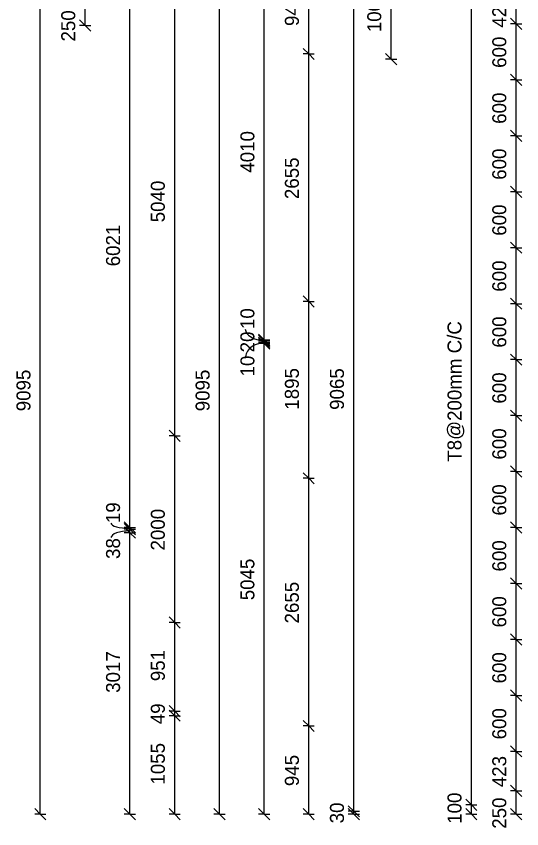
# Model space of a CAD drawing. Header units: millimetres. Extents: x 1002 to 19652, y -2551 to 13126.
# Drawn here: x 1002 to 6420, y -1552 to 7159 of the extents above; entities that cross this region are included whole.
import ezdxf

# ---------------------------------------------------------------- set-up
doc = ezdxf.new("R2010")
doc.units = ezdxf.units.MM
doc.layers.add('A-ANNO-DIMS', color=211, linetype='Continuous', lineweight=9)
doc.layers.add('A-ANNO-DIMS-60', color=211, linetype='Continuous', lineweight=9)
doc.styles.add('Nirmala UI Semilight', font='NirmalaS.ttf', dxfattribs={"height": 150})
doc.dimstyles.new('Arrow_Filled_-_2_5_NI_UI', dxfattribs={"dimscale": 304.8, "dimtxt": 157.104592, "dimasz": 0.393701, "dimexe": 0.19685, "dimexo": 0.0625, "dimgap": 0.19685, "dimtad": 1, "dimdec": 4, "dimzin": 0, "dimdsep": 46, "dimtxsty": 'Nirmala UI Semilight', "dimblk1": 'OBLIQUE', "dimblk2": 'OBLIQUE', "dimsah": 1, "dimcen": 0.09, "dimazin": 0, "dimtfac": 1, "dimtdec": 4, "dimtix": 1, "dimtmove": 2, "dimatfit": 3, "dimfxl": 0.19685, "dimfxlon": 1, "dimtvp": 1, "dimtolj": 1, "dimtzin": 0, "dimarcsym": 2})
doc.dimstyles.new('Arrow_Filled_-_2_5_NI_UI_1', dxfattribs={"dimscale": 304.8, "dimtxt": 157.104592, "dimasz": 0.393701, "dimexe": 0.19685, "dimexo": 0.0625, "dimgap": 0.19685, "dimtad": 1, "dimdec": 4, "dimzin": 0, "dimdsep": 46, "dimtxsty": 'Nirmala UI Semilight', "dimblk1": 'OBLIQUE', "dimblk2": 'OBLIQUE', "dimsah": 1, "dimcen": 0.09, "dimazin": 0, "dimtfac": 1, "dimtdec": 4, "dimtix": 1, "dimtmove": 0, "dimatfit": 3, "dimfxl": 0.19685, "dimfxlon": 1, "dimtvp": 1, "dimtolj": 1, "dimtzin": 0, "dimarcsym": 2})
doc.dimstyles.new('Arrow_Filled_-_2_5_NI_UI_2', dxfattribs={"dimscale": 304.8, "dimtxt": 157.104592, "dimasz": 0.393701, "dimexe": 0.19685, "dimexo": 0.0625, "dimgap": 0.19685, "dimtad": 1, "dimdec": 4, "dimzin": 0, "dimdsep": 46, "dimtxsty": 'Nirmala UI Semilight', "dimblk1": 'OBLIQUE', "dimblk2": 'OBLIQUE', "dimsah": 1, "dimcen": 0.09, "dimazin": 0, "dimtfac": 1, "dimtdec": 4, "dimtix": 1, "dimtmove": 1, "dimatfit": 3, "dimfxl": 0.19685, "dimfxlon": 1, "dimtvp": 1, "dimtolj": 1, "dimtzin": 0, "dimarcsym": 2})

# ---------------------------------------------------------------- blocks, each defined once
blk = doc.blocks.new('DIMBLOCK38-Elevation Front')
at = {"layer": 'A-ANNO-DIMS-60'}
for p, q in [((1259.7, 7700), (1199.7, 7760)), ((1259.7, 7700), (1199.7, 7700)), ((1259.7, -1395), (1259.7, 7700)), ((1259.7, 7700), (1319.7, 7640)), ((1259.7, 7700), (1319.7, 7700)), ((1259.7, -1395), (1199.7, -1335)), ((1259.7, -1395), (1199.7, -1395)), ((1259.7, -1395), (1319.7, -1455)), ((1259.7, -1395), (1319.7, -1395))]:
    blk.add_line(p, q, dxfattribs=at)
at = {"layer": 'A-ANNO-DIMS-60', "color": 0, "insert": (1004, 2924), "char_height": 150, "width": 548.438, "attachment_point": 1, "rotation": 90, "line_spacing_factor": 1.142579, "style": 'Nirmala UI Semilight'}
blk.add_mtext('9095', dxfattribs=at)
blk = doc.blocks.new('_Oblique')
at = {"color": 0, "linetype": 'ByBlock', "lineweight": -2}
blk.add_line((-0.5, -0.5), (0.5, 0.5), dxfattribs=at)
blk = doc.blocks.new('DIMBLOCK39-Elevation Front')
at = {"layer": 'A-ANNO-DIMS-60'}
for p, q in [((1739.7, 7310), (1679.7, 7370)), ((1739.7, 7310), (1679.7, 7310)), ((1739.7, 7060), (1739.7, 7310)), ((1739.7, 7310), (1799.7, 7250)), ((1739.7, 7310), (1799.7, 7310)), ((1739.7, 7060), (1679.7, 7120)), ((1739.7, 7060), (1679.7, 7060)), ((1739.7, 7060), (1799.7, 7000)), ((1739.7, 7060), (1799.7, 7060))]:
    blk.add_line(p, q, dxfattribs=at)
at = {"layer": 'A-ANNO-DIMS-60', "color": 0, "insert": (1484, 6888.8), "char_height": 150, "width": 411.328, "attachment_point": 1, "rotation": 90, "line_spacing_factor": 1.142579, "style": 'Nirmala UI Semilight'}
blk.add_mtext('250', dxfattribs=at)
blk = doc.blocks.new('DIMBLOCK41-Elevation Front')
at = {"layer": 'A-ANNO-DIMS-60'}
for p, q in [((3659.7, 3650.1), (3599.7, 3710.1)), ((3659.7, 3650.1), (3599.7, 3650.1)), ((3659.7, -1395), (3659.7, 3650.1)), ((3659.7, 3650.1), (3719.7, 3590.1)), ((3659.7, 3650.1), (3719.7, 3650.1)), ((3659.7, -1395), (3599.7, -1335)), ((3659.7, -1395), (3599.7, -1395)), ((3659.7, -1395), (3719.7, -1455)), ((3659.7, -1395), (3719.7, -1395))]:
    blk.add_line(p, q, dxfattribs=at)
at = {"layer": 'A-ANNO-DIMS-60', "color": 0, "insert": (3404, 897.6), "char_height": 150, "width": 551.866, "attachment_point": 1, "rotation": 90, "line_spacing_factor": 1.142579, "style": 'Nirmala UI Semilight'}
blk.add_mtext('5045', dxfattribs=at)
blk = doc.blocks.new('DIMBLOCK42-Elevation Front')
at = {"layer": 'A-ANNO-DIMS-60'}
for p, q in [((3659.7, 3660), (3599.7, 3720)), ((3659.7, 3650.1), (3599.7, 3710.1)), ((3659.7, 3660), (3599.7, 3660)), ((3659.7, 3650.1), (3659.7, 3660)), ((3659.7, 3660), (3719.7, 3600)), ((3659.7, 3660), (3719.7, 3660)), ((3659.7, 3650.1), (3599.7, 3650.1)), ((3659.7, 3650.1), (3719.7, 3590.1)), ((3659.7, 3650.1), (3719.7, 3650.1))]:
    blk.add_line(p, q, dxfattribs=at)
blk.add_ellipse((3659.7, 3491.8), major_axis=(202.8, 0), ratio=0.805021, start_param=1.570796, end_param=3.141593, dxfattribs=at)
at = {"layer": 'A-ANNO-DIMS-60', "color": 0, "insert": (3404, 3297.5), "char_height": 150, "width": 233.086, "attachment_point": 1, "rotation": 90, "line_spacing_factor": 1.142579, "style": 'Nirmala UI Semilight'}
blk.add_mtext('10', dxfattribs=at)
blk = doc.blocks.new('DIMBLOCK43-Elevation Front')
at = {"layer": 'A-ANNO-DIMS-60'}
for p, q in [((3659.7, 3680), (3599.7, 3740)), ((3659.7, 3660), (3599.7, 3720)), ((3659.7, 3680), (3599.7, 3680)), ((3659.7, 3660), (3599.7, 3660)), ((3659.7, 3660), (3659.7, 3680)), ((3659.7, 3680), (3719.7, 3620)), ((3659.7, 3680), (3719.7, 3680)), ((3659.7, 3660), (3719.7, 3600)), ((3659.7, 3660), (3719.7, 3660))]:
    blk.add_line(p, q, dxfattribs=at)
at = {"layer": 'A-ANNO-DIMS-60', "color": 0, "insert": (3404, 3555.7), "char_height": 150, "width": 274.219, "attachment_point": 1, "rotation": 90, "line_spacing_factor": 1.142579, "style": 'Nirmala UI Semilight'}
blk.add_mtext('20', dxfattribs=at)
blk = doc.blocks.new('DIMBLOCK44-Elevation Front')
at = {"layer": 'A-ANNO-DIMS-60'}
for p, q in [((3659.7, 3689.9), (3599.7, 3749.9)), ((3659.7, 3680), (3599.7, 3740)), ((3659.7, 3689.9), (3599.7, 3689.9)), ((3659.7, 3680), (3599.7, 3680)), ((3659.7, 3680), (3659.7, 3689.9)), ((3659.7, 3689.9), (3719.7, 3629.9)), ((3659.7, 3689.9), (3719.7, 3689.9)), ((3659.7, 3680), (3719.7, 3620)), ((3659.7, 3680), (3719.7, 3680))]:
    blk.add_line(p, q, dxfattribs=at)
blk.add_ellipse((3659.7, 3805.9), major_axis=(202.8, 0), ratio=0.596038, start_param=3.141593, end_param=4.712389, dxfattribs=at)
at = {"layer": 'A-ANNO-DIMS-60', "color": 0, "insert": (3404, 3805.9), "char_height": 150, "width": 233.086, "attachment_point": 1, "rotation": 90, "line_spacing_factor": 1.142579, "style": 'Nirmala UI Semilight'}
blk.add_mtext('10', dxfattribs=at)
blk = doc.blocks.new('DIMBLOCK45-Elevation Front')
at = {"layer": 'A-ANNO-DIMS-60'}
for p, q in [((3659.7, 7700), (3599.7, 7760)), ((3659.7, 7700), (3599.7, 7700)), ((3659.7, 3689.9), (3659.7, 7700)), ((3659.7, 7700), (3719.7, 7640)), ((3659.7, 7700), (3719.7, 7700)), ((3659.7, 3689.9), (3599.7, 3749.9)), ((3659.7, 3689.9), (3599.7, 3689.9)), ((3659.7, 3689.9), (3719.7, 3629.9)), ((3659.7, 3689.9), (3719.7, 3689.9))]:
    blk.add_line(p, q, dxfattribs=at)
at = {"layer": 'A-ANNO-DIMS-60', "color": 0, "insert": (3404, 5482.2), "char_height": 150, "width": 510.733, "attachment_point": 1, "rotation": 90, "line_spacing_factor": 1.142579, "style": 'Nirmala UI Semilight'}
blk.add_mtext('4010', dxfattribs=at)
blk = doc.blocks.new('DIMBLOCK47-Elevation Front')
at = {"layer": 'A-ANNO-DIMS-60'}
for p, q in [((5019.7, 7700), (4959.7, 7760)), ((5019.7, 7700), (4959.7, 7700)), ((5019.7, 6700), (5019.7, 7700)), ((5019.7, 7700), (5079.7, 7640)), ((5019.7, 7700), (5079.7, 7700)), ((5019.7, 6700), (4959.7, 6760)), ((5019.7, 6700), (4959.7, 6700)), ((5019.7, 6700), (5079.7, 6640)), ((5019.7, 6700), (5079.7, 6700))]:
    blk.add_line(p, q, dxfattribs=at)
at = {"layer": 'A-ANNO-DIMS-60', "color": 0, "insert": (4764, 6988.6), "char_height": 150, "width": 507.305, "attachment_point": 1, "rotation": 90, "line_spacing_factor": 1.142579, "style": 'Nirmala UI Semilight'}
blk.add_mtext('1000', dxfattribs=at)
blk = doc.blocks.new('DIMBLOCK49-Elevation Front')
at = {"layer": 'A-ANNO-DIMS-60'}
for p, q in [((4619.7, -1365), (4559.7, -1305)), ((4619.7, -1395), (4559.7, -1335)), ((4619.7, -1365), (4559.7, -1365)), ((4619.7, -1395), (4619.7, -1365)), ((4619.7, -1365), (4679.7, -1425)), ((4619.7, -1365), (4679.7, -1365)), ((4619.7, -1395), (4559.7, -1395)), ((4619.7, -1395), (4679.7, -1455)), ((4619.7, -1395), (4679.7, -1395))]:
    blk.add_line(p, q, dxfattribs=at)
at = {"layer": 'A-ANNO-DIMS-60', "color": 0, "insert": (4364, -1494.3), "char_height": 150, "width": 274.219, "attachment_point": 1, "rotation": 90, "line_spacing_factor": 1.142579, "style": 'Nirmala UI Semilight'}
blk.add_mtext('30', dxfattribs=at)
blk = doc.blocks.new('DIMBLOCK50-Elevation Front')
at = {"layer": 'A-ANNO-DIMS-60'}
for p, q in [((4619.7, 7700), (4559.7, 7760)), ((4619.7, 7700), (4559.7, 7700)), ((4619.7, -1365), (4619.7, 7700)), ((4619.7, 7700), (4679.7, 7640)), ((4619.7, 7700), (4679.7, 7700)), ((4619.7, -1365), (4559.7, -1305)), ((4619.7, -1365), (4559.7, -1365)), ((4619.7, -1365), (4679.7, -1425)), ((4619.7, -1365), (4679.7, -1365))]:
    blk.add_line(p, q, dxfattribs=at)
at = {"layer": 'A-ANNO-DIMS-60', "color": 0, "insert": (4364, 2939), "char_height": 150, "width": 548.438, "attachment_point": 1, "rotation": 90, "line_spacing_factor": 1.142579, "style": 'Nirmala UI Semilight'}
blk.add_mtext('9065', dxfattribs=at)
blk = doc.blocks.new('DIMBLOCK61-Elevation Front')
at = {"layer": 'A-ANNO-DIMS-60'}
for p, q in [((6359.7, -1145), (6299.7, -1085)), ((6359.7, -1145), (6299.7, -1145)), ((6359.7, -1395), (6359.7, -1145)), ((6359.7, -1145), (6419.7, -1205)), ((6359.7, -1145), (6419.7, -1145)), ((6359.7, -1395), (6299.7, -1335)), ((6359.7, -1395), (6299.7, -1395)), ((6359.7, -1395), (6419.7, -1455)), ((6359.7, -1395), (6419.7, -1395))]:
    blk.add_line(p, q, dxfattribs=at)
at = {"layer": 'A-ANNO-DIMS-60', "color": 0, "insert": (6104, -1552.2), "char_height": 150, "width": 411.328, "attachment_point": 1, "rotation": 90, "line_spacing_factor": 1.142579, "style": 'Nirmala UI Semilight'}
blk.add_mtext('250', dxfattribs=at)
blk = doc.blocks.new('DIMBLOCK62-Elevation Front')
at = {"layer": 'A-ANNO-DIMS-60'}
for p, q in [((6359.7, -722.5), (6299.7, -662.5)), ((6359.7, -722.5), (6299.7, -722.5)), ((6359.7, -1145), (6359.7, -722.5)), ((6359.7, -722.5), (6419.7, -782.5)), ((6359.7, -722.5), (6419.7, -722.5)), ((6359.7, -1145), (6299.7, -1085)), ((6359.7, -1145), (6299.7, -1145)), ((6359.7, -1145), (6419.7, -1205)), ((6359.7, -1145), (6419.7, -1145))]:
    blk.add_line(p, q, dxfattribs=at)
at = {"layer": 'A-ANNO-DIMS-60', "color": 0, "insert": (6104, -1106.6), "char_height": 150, "width": 414.756, "attachment_point": 1, "rotation": 90, "line_spacing_factor": 1.142579, "style": 'Nirmala UI Semilight'}
blk.add_mtext('423', dxfattribs=at)
blk = doc.blocks.new('DIMBLOCK63-Elevation Front')
at = {"layer": 'A-ANNO-DIMS-60'}
for p, q in [((6359.7, -122.5), (6299.7, -62.5)), ((6359.7, -122.5), (6299.7, -122.5)), ((6359.7, -722.5), (6359.7, -122.5)), ((6359.7, -122.5), (6419.7, -182.5)), ((6359.7, -122.5), (6419.7, -122.5)), ((6359.7, -722.5), (6299.7, -662.5)), ((6359.7, -722.5), (6299.7, -722.5)), ((6359.7, -722.5), (6419.7, -782.5)), ((6359.7, -722.5), (6419.7, -722.5))]:
    blk.add_line(p, q, dxfattribs=at)
at = {"layer": 'A-ANNO-DIMS-60', "color": 0, "insert": (6104, -593.9), "char_height": 150, "width": 411.328, "attachment_point": 1, "rotation": 90, "line_spacing_factor": 1.142579, "style": 'Nirmala UI Semilight'}
blk.add_mtext('600', dxfattribs=at)
blk = doc.blocks.new('DIMBLOCK64-Elevation Front')
at = {"layer": 'A-ANNO-DIMS-60'}
for p, q in [((6359.7, 477.5), (6299.7, 537.5)), ((6359.7, 477.5), (6299.7, 477.5)), ((6359.7, -122.5), (6359.7, 477.5)), ((6359.7, 477.5), (6419.7, 417.5)), ((6359.7, 477.5), (6419.7, 477.5)), ((6359.7, -122.5), (6299.7, -62.5)), ((6359.7, -122.5), (6299.7, -122.5)), ((6359.7, -122.5), (6419.7, -182.5)), ((6359.7, -122.5), (6419.7, -122.5))]:
    blk.add_line(p, q, dxfattribs=at)
at = {"layer": 'A-ANNO-DIMS-60', "color": 0, "insert": (6104, 6.1), "char_height": 150, "width": 411.328, "attachment_point": 1, "rotation": 90, "line_spacing_factor": 1.142579, "style": 'Nirmala UI Semilight'}
blk.add_mtext('600', dxfattribs=at)
blk = doc.blocks.new('DIMBLOCK65-Elevation Front')
at = {"layer": 'A-ANNO-DIMS-60'}
for p, q in [((6359.7, 1077.5), (6299.7, 1137.5)), ((6359.7, 1077.5), (6299.7, 1077.5)), ((6359.7, 477.5), (6359.7, 1077.5)), ((6359.7, 1077.5), (6419.7, 1017.5)), ((6359.7, 1077.5), (6419.7, 1077.5)), ((6359.7, 477.5), (6299.7, 537.5)), ((6359.7, 477.5), (6299.7, 477.5)), ((6359.7, 477.5), (6419.7, 417.5)), ((6359.7, 477.5), (6419.7, 477.5))]:
    blk.add_line(p, q, dxfattribs=at)
at = {"layer": 'A-ANNO-DIMS-60', "color": 0, "insert": (6104, 606.1), "char_height": 150, "width": 411.328, "attachment_point": 1, "rotation": 90, "line_spacing_factor": 1.142579, "style": 'Nirmala UI Semilight'}
blk.add_mtext('600', dxfattribs=at)
blk = doc.blocks.new('DIMBLOCK66-Elevation Front')
at = {"layer": 'A-ANNO-DIMS-60'}
for p, q in [((6359.7, 1677.5), (6299.7, 1737.5)), ((6359.7, 1677.5), (6299.7, 1677.5)), ((6359.7, 1077.5), (6359.7, 1677.5)), ((6359.7, 1677.5), (6419.7, 1617.5)), ((6359.7, 1677.5), (6419.7, 1677.5)), ((6359.7, 1077.5), (6299.7, 1137.5)), ((6359.7, 1077.5), (6299.7, 1077.5)), ((6359.7, 1077.5), (6419.7, 1017.5)), ((6359.7, 1077.5), (6419.7, 1077.5))]:
    blk.add_line(p, q, dxfattribs=at)
at = {"layer": 'A-ANNO-DIMS-60', "color": 0, "insert": (6104, 1206.1), "char_height": 150, "width": 411.328, "attachment_point": 1, "rotation": 90, "line_spacing_factor": 1.142579, "style": 'Nirmala UI Semilight'}
blk.add_mtext('600', dxfattribs=at)
blk = doc.blocks.new('DIMBLOCK67-Elevation Front')
at = {"layer": 'A-ANNO-DIMS-60'}
for p, q in [((6359.7, 2277.5), (6299.7, 2337.5)), ((6359.7, 2277.5), (6299.7, 2277.5)), ((6359.7, 1677.5), (6359.7, 2277.5)), ((6359.7, 2277.5), (6419.7, 2217.5)), ((6359.7, 2277.5), (6419.7, 2277.5)), ((6359.7, 1677.5), (6299.7, 1737.5)), ((6359.7, 1677.5), (6299.7, 1677.5)), ((6359.7, 1677.5), (6419.7, 1617.5)), ((6359.7, 1677.5), (6419.7, 1677.5))]:
    blk.add_line(p, q, dxfattribs=at)
at = {"layer": 'A-ANNO-DIMS-60', "color": 0, "insert": (6104, 1806.1), "char_height": 150, "width": 411.328, "attachment_point": 1, "rotation": 90, "line_spacing_factor": 1.142579, "style": 'Nirmala UI Semilight'}
blk.add_mtext('600', dxfattribs=at)
blk = doc.blocks.new('DIMBLOCK68-Elevation Front')
at = {"layer": 'A-ANNO-DIMS-60'}
for p, q in [((6359.7, 2877.5), (6299.7, 2937.5)), ((6359.7, 2877.5), (6299.7, 2877.5)), ((6359.7, 2277.5), (6359.7, 2877.5)), ((6359.7, 2877.5), (6419.7, 2817.5)), ((6359.7, 2877.5), (6419.7, 2877.5)), ((6359.7, 2277.5), (6299.7, 2337.5)), ((6359.7, 2277.5), (6299.7, 2277.5)), ((6359.7, 2277.5), (6419.7, 2217.5)), ((6359.7, 2277.5), (6419.7, 2277.5))]:
    blk.add_line(p, q, dxfattribs=at)
at = {"layer": 'A-ANNO-DIMS-60', "color": 0, "insert": (6104, 2406.1), "char_height": 150, "width": 411.328, "attachment_point": 1, "rotation": 90, "line_spacing_factor": 1.142579, "style": 'Nirmala UI Semilight'}
blk.add_mtext('600', dxfattribs=at)
blk = doc.blocks.new('DIMBLOCK69-Elevation Front')
at = {"layer": 'A-ANNO-DIMS-60'}
for p, q in [((6359.7, 3477.5), (6299.7, 3537.5)), ((6359.7, 3477.5), (6299.7, 3477.5)), ((6359.7, 2877.5), (6359.7, 3477.5)), ((6359.7, 3477.5), (6419.7, 3417.5)), ((6359.7, 3477.5), (6419.7, 3477.5)), ((6359.7, 2877.5), (6299.7, 2937.5)), ((6359.7, 2877.5), (6299.7, 2877.5)), ((6359.7, 2877.5), (6419.7, 2817.5)), ((6359.7, 2877.5), (6419.7, 2877.5))]:
    blk.add_line(p, q, dxfattribs=at)
at = {"layer": 'A-ANNO-DIMS-60', "color": 0, "insert": (6104, 3006.1), "char_height": 150, "width": 411.328, "attachment_point": 1, "rotation": 90, "line_spacing_factor": 1.142579, "style": 'Nirmala UI Semilight'}
blk.add_mtext('600', dxfattribs=at)
blk = doc.blocks.new('DIMBLOCK70-Elevation Front')
at = {"layer": 'A-ANNO-DIMS-60'}
for p, q in [((6359.7, 4077.5), (6299.7, 4137.5)), ((6359.7, 4077.5), (6299.7, 4077.5)), ((6359.7, 3477.5), (6359.7, 4077.5)), ((6359.7, 4077.5), (6419.7, 4017.5)), ((6359.7, 4077.5), (6419.7, 4077.5)), ((6359.7, 3477.5), (6299.7, 3537.5)), ((6359.7, 3477.5), (6299.7, 3477.5)), ((6359.7, 3477.5), (6419.7, 3417.5)), ((6359.7, 3477.5), (6419.7, 3477.5))]:
    blk.add_line(p, q, dxfattribs=at)
at = {"layer": 'A-ANNO-DIMS-60', "color": 0, "insert": (6104, 3606.1), "char_height": 150, "width": 411.328, "attachment_point": 1, "rotation": 90, "line_spacing_factor": 1.142579, "style": 'Nirmala UI Semilight'}
blk.add_mtext('600', dxfattribs=at)
blk = doc.blocks.new('DIMBLOCK71-Elevation Front')
at = {"layer": 'A-ANNO-DIMS-60'}
for p, q in [((6359.7, 4677.5), (6299.7, 4737.5)), ((6359.7, 4677.5), (6299.7, 4677.5)), ((6359.7, 4077.5), (6359.7, 4677.5)), ((6359.7, 4677.5), (6419.7, 4617.5)), ((6359.7, 4677.5), (6419.7, 4677.5)), ((6359.7, 4077.5), (6299.7, 4137.5)), ((6359.7, 4077.5), (6299.7, 4077.5)), ((6359.7, 4077.5), (6419.7, 4017.5)), ((6359.7, 4077.5), (6419.7, 4077.5))]:
    blk.add_line(p, q, dxfattribs=at)
at = {"layer": 'A-ANNO-DIMS-60', "color": 0, "insert": (6104, 4206.1), "char_height": 150, "width": 411.328, "attachment_point": 1, "rotation": 90, "line_spacing_factor": 1.142579, "style": 'Nirmala UI Semilight'}
blk.add_mtext('600', dxfattribs=at)
blk = doc.blocks.new('DIMBLOCK72-Elevation Front')
at = {"layer": 'A-ANNO-DIMS-60'}
for p, q in [((6359.7, 5277.5), (6299.7, 5337.5)), ((6359.7, 5277.5), (6299.7, 5277.5)), ((6359.7, 4677.5), (6359.7, 5277.5)), ((6359.7, 5277.5), (6419.7, 5217.5)), ((6359.7, 5277.5), (6419.7, 5277.5)), ((6359.7, 4677.5), (6299.7, 4737.5)), ((6359.7, 4677.5), (6299.7, 4677.5)), ((6359.7, 4677.5), (6419.7, 4617.5)), ((6359.7, 4677.5), (6419.7, 4677.5))]:
    blk.add_line(p, q, dxfattribs=at)
at = {"layer": 'A-ANNO-DIMS-60', "color": 0, "insert": (6104, 4806.1), "char_height": 150, "width": 411.328, "attachment_point": 1, "rotation": 90, "line_spacing_factor": 1.142579, "style": 'Nirmala UI Semilight'}
blk.add_mtext('600', dxfattribs=at)
blk = doc.blocks.new('DIMBLOCK73-Elevation Front')
at = {"layer": 'A-ANNO-DIMS-60'}
for p, q in [((6359.7, 5877.5), (6299.7, 5937.5)), ((6359.7, 5877.5), (6299.7, 5877.5)), ((6359.7, 5277.5), (6359.7, 5877.5)), ((6359.7, 5877.5), (6419.7, 5817.5)), ((6359.7, 5877.5), (6419.7, 5877.5)), ((6359.7, 5277.5), (6299.7, 5337.5)), ((6359.7, 5277.5), (6299.7, 5277.5)), ((6359.7, 5277.5), (6419.7, 5217.5)), ((6359.7, 5277.5), (6419.7, 5277.5))]:
    blk.add_line(p, q, dxfattribs=at)
at = {"layer": 'A-ANNO-DIMS-60', "color": 0, "insert": (6104, 5406.1), "char_height": 150, "width": 411.328, "attachment_point": 1, "rotation": 90, "line_spacing_factor": 1.142579, "style": 'Nirmala UI Semilight'}
blk.add_mtext('600', dxfattribs=at)
blk = doc.blocks.new('DIMBLOCK74-Elevation Front')
at = {"layer": 'A-ANNO-DIMS-60'}
for p, q in [((6359.7, 6477.5), (6299.7, 6537.5)), ((6359.7, 6477.5), (6299.7, 6477.5)), ((6359.7, 5877.5), (6359.7, 6477.5)), ((6359.7, 6477.5), (6419.7, 6417.5)), ((6359.7, 6477.5), (6419.7, 6477.5)), ((6359.7, 5877.5), (6299.7, 5937.5)), ((6359.7, 5877.5), (6299.7, 5877.5)), ((6359.7, 5877.5), (6419.7, 5817.5)), ((6359.7, 5877.5), (6419.7, 5877.5))]:
    blk.add_line(p, q, dxfattribs=at)
at = {"layer": 'A-ANNO-DIMS-60', "color": 0, "insert": (6104, 6006.1), "char_height": 150, "width": 411.328, "attachment_point": 1, "rotation": 90, "line_spacing_factor": 1.142579, "style": 'Nirmala UI Semilight'}
blk.add_mtext('600', dxfattribs=at)
blk = doc.blocks.new('DIMBLOCK75-Elevation Front')
at = {"layer": 'A-ANNO-DIMS-60'}
for p, q in [((6359.7, 7077.5), (6299.7, 7137.5)), ((6359.7, 7077.5), (6299.7, 7077.5)), ((6359.7, 6477.5), (6359.7, 7077.5)), ((6359.7, 7077.5), (6419.7, 7017.5)), ((6359.7, 7077.5), (6419.7, 7077.5)), ((6359.7, 6477.5), (6299.7, 6537.5)), ((6359.7, 6477.5), (6299.7, 6477.5)), ((6359.7, 6477.5), (6419.7, 6417.5)), ((6359.7, 6477.5), (6419.7, 6477.5))]:
    blk.add_line(p, q, dxfattribs=at)
at = {"layer": 'A-ANNO-DIMS-60', "color": 0, "insert": (6104, 6606.1), "char_height": 150, "width": 411.328, "attachment_point": 1, "rotation": 90, "line_spacing_factor": 1.142579, "style": 'Nirmala UI Semilight'}
blk.add_mtext('600', dxfattribs=at)
blk = doc.blocks.new('DIMBLOCK76-Elevation Front')
at = {"layer": 'A-ANNO-DIMS-60'}
for p, q in [((6359.7, 7500), (6299.7, 7560)), ((6359.7, 7500), (6299.7, 7500)), ((6359.7, 7077.5), (6359.7, 7500)), ((6359.7, 7500), (6419.7, 7440)), ((6359.7, 7500), (6419.7, 7500)), ((6359.7, 7077.5), (6299.7, 7137.5)), ((6359.7, 7077.5), (6299.7, 7077.5)), ((6359.7, 7077.5), (6419.7, 7017.5)), ((6359.7, 7077.5), (6419.7, 7077.5))]:
    blk.add_line(p, q, dxfattribs=at)
at = {"layer": 'A-ANNO-DIMS-60', "color": 0, "insert": (6104, 7037.6), "char_height": 150, "width": 414.756, "attachment_point": 1, "rotation": 90, "line_spacing_factor": 1.142579, "style": 'Nirmala UI Semilight'}
blk.add_mtext('422', dxfattribs=at)
blk = doc.blocks.new('DIMBLOCK78-Elevation Front')
at = {"layer": 'A-ANNO-DIMS-60'}
for p, q in [((5879.7, -1295), (5819.7, -1235)), ((5879.7, -1295), (5819.7, -1295)), ((5879.7, -1395), (5879.7, -1295)), ((5879.7, -1295), (5939.7, -1355)), ((5879.7, -1295), (5939.7, -1295)), ((5879.7, -1395), (5819.7, -1335)), ((5879.7, -1395), (5819.7, -1395)), ((5879.7, -1395), (5939.7, -1455)), ((5879.7, -1395), (5939.7, -1395))]:
    blk.add_line(p, q, dxfattribs=at)
at = {"layer": 'A-ANNO-DIMS-60', "color": 0, "insert": (5624, -1499.2), "char_height": 150, "width": 370.196, "attachment_point": 1, "rotation": 90, "line_spacing_factor": 1.142579, "style": 'Nirmala UI Semilight'}
blk.add_mtext('100', dxfattribs=at)
blk = doc.blocks.new('DIMBLOCK79-Elevation Front')
at = {"layer": 'A-ANNO-DIMS-60'}
for p, q in [((5879.7, 7600), (5819.7, 7660)), ((5879.7, 7600), (5819.7, 7600)), ((5879.7, -1295), (5879.7, 7600)), ((5879.7, 7600), (5939.7, 7540)), ((5879.7, 7600), (5939.7, 7600)), ((5879.7, -1295), (5819.7, -1235)), ((5879.7, -1295), (5819.7, -1295)), ((5879.7, -1295), (5939.7, -1355)), ((5879.7, -1295), (5939.7, -1295))]:
    blk.add_line(p, q, dxfattribs=at)
at = {"layer": 'A-ANNO-DIMS-60', "color": 0, "insert": (5624, 2382.7), "char_height": 150, "width": 1847.55, "attachment_point": 1, "rotation": 90, "line_spacing_factor": 1.142579, "style": 'Nirmala UI Semilight'}
blk.add_mtext('T8@200mm C/C', dxfattribs=at)
blk = doc.blocks.new('DIMBLOCK81-Elevation Front')
at = {"layer": 'A-ANNO-DIMS-60'}
for p, q in [((4136.5, -450), (4076.5, -390)), ((4136.5, -450), (4076.5, -450)), ((4136.5, -1395), (4136.5, -450)), ((4136.5, -450), (4196.5, -510)), ((4136.5, -450), (4196.5, -450)), ((4136.5, -1395), (4076.5, -1335)), ((4136.5, -1395), (4076.5, -1395)), ((4136.5, -1395), (4196.5, -1455)), ((4136.5, -1395), (4196.5, -1395))]:
    blk.add_line(p, q, dxfattribs=at)
at = {"layer": 'A-ANNO-DIMS-60', "color": 0, "insert": (3880.8, -1095.3), "char_height": 150, "width": 414.756, "attachment_point": 1, "rotation": 90, "line_spacing_factor": 1.142579, "style": 'Nirmala UI Semilight'}
blk.add_mtext('945', dxfattribs=at)
blk = doc.blocks.new('DIMBLOCK82-Elevation Front')
at = {"layer": 'A-ANNO-DIMS-60'}
for p, q in [((4136.5, 2205), (4076.5, 2265)), ((4136.5, 2205), (4076.5, 2205)), ((4136.5, -450), (4136.5, 2205)), ((4136.5, 2205), (4196.5, 2145)), ((4136.5, 2205), (4196.5, 2205)), ((4136.5, -450), (4076.5, -390)), ((4136.5, -450), (4076.5, -450)), ((4136.5, -450), (4196.5, -510)), ((4136.5, -450), (4196.5, -450))]:
    blk.add_line(p, q, dxfattribs=at)
at = {"layer": 'A-ANNO-DIMS-60', "color": 0, "insert": (3880.8, 649), "char_height": 150, "width": 548.438, "attachment_point": 1, "rotation": 90, "line_spacing_factor": 1.142579, "style": 'Nirmala UI Semilight'}
blk.add_mtext('2655', dxfattribs=at)
blk = doc.blocks.new('DIMBLOCK83-Elevation Front')
at = {"layer": 'A-ANNO-DIMS-60'}
for p, q in [((4136.5, 4100), (4076.5, 4160)), ((4136.5, 4100), (4076.5, 4100)), ((4136.5, 2205), (4136.5, 4100)), ((4136.5, 4100), (4196.5, 4040)), ((4136.5, 4100), (4196.5, 4100)), ((4136.5, 2205), (4076.5, 2265)), ((4136.5, 2205), (4076.5, 2205)), ((4136.5, 2205), (4196.5, 2145)), ((4136.5, 2205), (4196.5, 2205))]:
    blk.add_line(p, q, dxfattribs=at)
at = {"layer": 'A-ANNO-DIMS-60', "color": 0, "insert": (3880.8, 2941.1), "char_height": 150, "width": 507.305, "attachment_point": 1, "rotation": 90, "line_spacing_factor": 1.142579, "style": 'Nirmala UI Semilight'}
blk.add_mtext('1895', dxfattribs=at)
blk = doc.blocks.new('DIMBLOCK84-Elevation Front')
at = {"layer": 'A-ANNO-DIMS-60'}
for p, q in [((4136.5, 6755), (4076.5, 6815)), ((4136.5, 6755), (4076.5, 6755)), ((4136.5, 4100), (4136.5, 6755)), ((4136.5, 6755), (4196.5, 6695)), ((4136.5, 6755), (4196.5, 6755)), ((4136.5, 4100), (4076.5, 4160)), ((4136.5, 4100), (4076.5, 4100)), ((4136.5, 4100), (4196.5, 4040)), ((4136.5, 4100), (4196.5, 4100))]:
    blk.add_line(p, q, dxfattribs=at)
at = {"layer": 'A-ANNO-DIMS-60', "color": 0, "insert": (3880.8, 5199), "char_height": 150, "width": 548.438, "attachment_point": 1, "rotation": 90, "line_spacing_factor": 1.142579, "style": 'Nirmala UI Semilight'}
blk.add_mtext('2655', dxfattribs=at)
blk = doc.blocks.new('DIMBLOCK85-Elevation Front')
at = {"layer": 'A-ANNO-DIMS-60'}
for p, q in [((4136.5, 7700), (4076.5, 7760)), ((4136.5, 7700), (4076.5, 7700)), ((4136.5, 6755), (4136.5, 7700)), ((4136.5, 7700), (4196.5, 7640)), ((4136.5, 7700), (4196.5, 7700)), ((4136.5, 6755), (4076.5, 6815)), ((4136.5, 6755), (4076.5, 6755)), ((4136.5, 6755), (4196.5, 6695)), ((4136.5, 6755), (4196.5, 6755))]:
    blk.add_line(p, q, dxfattribs=at)
at = {"layer": 'A-ANNO-DIMS-60', "color": 0, "insert": (3880.8, 7054.7), "char_height": 150, "width": 414.756, "attachment_point": 1, "rotation": 90, "line_spacing_factor": 1.142579, "style": 'Nirmala UI Semilight'}
blk.add_mtext('945', dxfattribs=at)
blk = doc.blocks.new('DIMBLOCK90-Elevation Front')
at = {"layer": 'A-ANNO-DIMS-60'}
for p, q in [((3179.7, 7700), (3119.7, 7760)), ((3179.7, 7700), (3119.7, 7700)), ((3179.7, -1395), (3179.7, 7700)), ((3179.7, 7700), (3239.7, 7640)), ((3179.7, 7700), (3239.7, 7700)), ((3179.7, -1395), (3119.7, -1335)), ((3179.7, -1395), (3119.7, -1395)), ((3179.7, -1395), (3239.7, -1455)), ((3179.7, -1395), (3239.7, -1395))]:
    blk.add_line(p, q, dxfattribs=at)
at = {"layer": 'A-ANNO-DIMS-60', "color": 0, "insert": (2924, 2924), "char_height": 150, "width": 548.438, "attachment_point": 1, "rotation": 90, "line_spacing_factor": 1.142579, "style": 'Nirmala UI Semilight'}
blk.add_mtext('9095', dxfattribs=at)
blk = doc.blocks.new('DIMBLOCK91-Elevation Front')
at = {"layer": 'A-ANNO-DIMS-60'}
for p, q in [((2699.7, -340), (2639.7, -280)), ((2699.7, -340), (2639.7, -340)), ((2699.7, -1395), (2699.7, -340)), ((2699.7, -340), (2759.7, -400)), ((2699.7, -340), (2759.7, -340)), ((2699.7, -1395), (2639.7, -1335)), ((2699.7, -1395), (2639.7, -1395)), ((2699.7, -1395), (2759.7, -1455)), ((2699.7, -1395), (2759.7, -1395))]:
    blk.add_line(p, q, dxfattribs=at)
at = {"layer": 'A-ANNO-DIMS-60', "color": 0, "insert": (2444, -1078.9), "char_height": 150, "width": 507.305, "attachment_point": 1, "rotation": 90, "line_spacing_factor": 1.142579, "style": 'Nirmala UI Semilight'}
blk.add_mtext('1055', dxfattribs=at)
blk = doc.blocks.new('DIMBLOCK92-Elevation Front')
at = {"layer": 'A-ANNO-DIMS-60'}
for p, q in [((2699.7, -291.5), (2639.7, -231.5)), ((2699.7, -340), (2639.7, -280)), ((2699.7, -291.5), (2639.7, -291.5)), ((2699.7, -340), (2639.7, -340)), ((2699.7, -340), (2699.7, -291.5)), ((2699.7, -291.5), (2759.7, -351.5)), ((2699.7, -291.5), (2759.7, -291.5)), ((2699.7, -340), (2759.7, -400)), ((2699.7, -340), (2759.7, -340))]:
    blk.add_line(p, q, dxfattribs=at)
at = {"layer": 'A-ANNO-DIMS-60', "color": 0, "insert": (2444, -431.4), "char_height": 150, "width": 277.647, "attachment_point": 1, "rotation": 90, "line_spacing_factor": 1.142579, "style": 'Nirmala UI Semilight'}
blk.add_mtext('49', dxfattribs=at)
blk = doc.blocks.new('DIMBLOCK93-Elevation Front')
at = {"layer": 'A-ANNO-DIMS-60'}
for p, q in [((2699.7, 660), (2639.7, 720)), ((2699.7, 660), (2639.7, 660)), ((2699.7, -291.5), (2699.7, 660)), ((2699.7, 660), (2759.7, 600)), ((2699.7, 660), (2759.7, 660)), ((2699.7, -291.5), (2639.7, -231.5)), ((2699.7, -291.5), (2639.7, -291.5)), ((2699.7, -291.5), (2759.7, -351.5)), ((2699.7, -291.5), (2759.7, -291.5))]:
    blk.add_line(p, q, dxfattribs=at)
at = {"layer": 'A-ANNO-DIMS-60', "color": 0, "insert": (2444, 30), "char_height": 150, "width": 370.196, "attachment_point": 1, "rotation": 90, "line_spacing_factor": 1.142579, "style": 'Nirmala UI Semilight'}
blk.add_mtext('951', dxfattribs=at)
blk = doc.blocks.new('DIMBLOCK94-Elevation Front')
at = {"layer": 'A-ANNO-DIMS-60'}
for p, q in [((2699.7, 2660), (2639.7, 2720)), ((2699.7, 2660), (2639.7, 2660)), ((2699.7, 660), (2699.7, 2660)), ((2699.7, 2660), (2759.7, 2600)), ((2699.7, 2660), (2759.7, 2660)), ((2699.7, 660), (2639.7, 720)), ((2699.7, 660), (2639.7, 660)), ((2699.7, 660), (2759.7, 600)), ((2699.7, 660), (2759.7, 660))]:
    blk.add_line(p, q, dxfattribs=at)
at = {"layer": 'A-ANNO-DIMS-60', "color": 0, "insert": (2444, 1431.5), "char_height": 150, "width": 548.438, "attachment_point": 1, "rotation": 90, "line_spacing_factor": 1.142579, "style": 'Nirmala UI Semilight'}
blk.add_mtext('2000', dxfattribs=at)
blk = doc.blocks.new('DIMBLOCK95-Elevation Front')
at = {"layer": 'A-ANNO-DIMS-60'}
for p, q in [((2699.7, 7700), (2639.7, 7760)), ((2699.7, 7700), (2639.7, 7700)), ((2699.7, 2660), (2699.7, 7700)), ((2699.7, 7700), (2759.7, 7640)), ((2699.7, 7700), (2759.7, 7700)), ((2699.7, 2660), (2639.7, 2720)), ((2699.7, 2660), (2639.7, 2660)), ((2699.7, 2660), (2759.7, 2600)), ((2699.7, 2660), (2759.7, 2660))]:
    blk.add_line(p, q, dxfattribs=at)
at = {"layer": 'A-ANNO-DIMS-60', "color": 0, "insert": (2444, 4950.1), "char_height": 150, "width": 551.866, "attachment_point": 1, "rotation": 90, "line_spacing_factor": 1.142579, "style": 'Nirmala UI Semilight'}
blk.add_mtext('5040', dxfattribs=at)
blk = doc.blocks.new('DIMBLOCK106-Elevation Front')
at = {"layer": 'A-ANNO-DIMS-60'}
for p, q in [((2219.7, 1622.2), (2159.7, 1682.2)), ((2219.7, 1622.2), (2159.7, 1622.2)), ((2219.7, -1395), (2219.7, 1622.2)), ((2219.7, 1622.2), (2279.7, 1562.2)), ((2219.7, 1622.2), (2279.7, 1622.2)), ((2219.7, -1395), (2159.7, -1335)), ((2219.7, -1395), (2159.7, -1395)), ((2219.7, -1395), (2279.7, -1455)), ((2219.7, -1395), (2279.7, -1395))]:
    blk.add_line(p, q, dxfattribs=at)
at = {"layer": 'A-ANNO-DIMS-60', "color": 0, "insert": (1964, -94.9), "char_height": 150, "width": 500.45, "attachment_point": 1, "rotation": 90, "line_spacing_factor": 1.142579, "style": 'Nirmala UI Semilight'}
blk.add_mtext('3017', dxfattribs=at)
blk = doc.blocks.new('DIMBLOCK107-Elevation Front')
at = {"layer": 'A-ANNO-DIMS-60'}
for p, q in [((2219.7, 1660), (2159.7, 1720)), ((2219.7, 1622.2), (2159.7, 1682.2)), ((2219.7, 1660), (2159.7, 1660)), ((2219.7, 1622.2), (2219.7, 1660)), ((2219.7, 1660), (2279.7, 1600)), ((2219.7, 1660), (2279.7, 1660)), ((2219.7, 1622.2), (2159.7, 1622.2)), ((2219.7, 1622.2), (2279.7, 1562.2)), ((2219.7, 1622.2), (2279.7, 1622.2))]:
    blk.add_line(p, q, dxfattribs=at)
blk.add_ellipse((2219.7, 1568.9), major_axis=(202.8, 0), ratio=0.355863, start_param=1.570796, end_param=3.141593, dxfattribs=at)
at = {"layer": 'A-ANNO-DIMS-60', "color": 0, "insert": (1964, 1340.4), "char_height": 150, "width": 274.219, "attachment_point": 1, "rotation": 90, "line_spacing_factor": 1.142579, "style": 'Nirmala UI Semilight'}
blk.add_mtext('38', dxfattribs=at)
blk = doc.blocks.new('DIMBLOCK108-Elevation Front')
at = {"layer": 'A-ANNO-DIMS-60'}
for p, q in [((2219.7, 1678.9), (2159.7, 1738.9)), ((2219.7, 1660), (2159.7, 1720)), ((2219.7, 1678.9), (2159.7, 1678.9)), ((2219.7, 1660), (2159.7, 1660)), ((2219.7, 1660), (2219.7, 1678.9)), ((2219.7, 1678.9), (2279.7, 1618.9)), ((2219.7, 1678.9), (2279.7, 1678.9)), ((2219.7, 1660), (2279.7, 1600)), ((2219.7, 1660), (2279.7, 1660))]:
    blk.add_line(p, q, dxfattribs=at)
blk.add_ellipse((2219.7, 1724.8), major_axis=(202.8, 0), ratio=0.272763, start_param=3.141593, end_param=4.712389, dxfattribs=at)
at = {"layer": 'A-ANNO-DIMS-60', "color": 0, "insert": (1964, 1724.8), "char_height": 150, "width": 233.086, "attachment_point": 1, "rotation": 90, "line_spacing_factor": 1.142579, "style": 'Nirmala UI Semilight'}
blk.add_mtext('19', dxfattribs=at)
blk = doc.blocks.new('DIMBLOCK109-Elevation Front')
at = {"layer": 'A-ANNO-DIMS-60'}
for p, q in [((2219.7, 7700), (2159.7, 7760)), ((2219.7, 7700), (2159.7, 7700)), ((2219.7, 1678.9), (2219.7, 7700)), ((2219.7, 7700), (2279.7, 7640)), ((2219.7, 7700), (2279.7, 7700)), ((2219.7, 1678.9), (2159.7, 1738.9)), ((2219.7, 1678.9), (2159.7, 1678.9)), ((2219.7, 1678.9), (2279.7, 1618.9)), ((2219.7, 1678.9), (2279.7, 1678.9))]:
    blk.add_line(p, q, dxfattribs=at)
at = {"layer": 'A-ANNO-DIMS-60', "color": 0, "insert": (1964, 4478.1), "char_height": 150, "width": 507.305, "attachment_point": 1, "rotation": 90, "line_spacing_factor": 1.142579, "style": 'Nirmala UI Semilight'}
blk.add_mtext('6021', dxfattribs=at)

msp = doc.modelspace()

# ---------------------------------------------------------------- dimensions: what is measured, and where the dimension line sits
at = {"layer": 'A-ANNO-DIMS'}
for base, p1, p2, override, picture, middle in [((1259.67561, 7700), (1319.67561, -1395), (1319.67561, 7700), {"dimpost": '<>', "dimfxl": 9095}, 'DIMBLOCK38-Elevation Front', (1122.11285, 3152.5)), ((2219.67561, 7700), (2279.67561, 1678.89876), (2279.67561, 7700), {"dimpost": '<>', "dimfxl": 6021.101243}, 'DIMBLOCK109-Elevation Front', (2081.69444, 4689.44938)), ((2699.67561, 7700), (2759.67561, 2660), (2759.67561, 7700), {"dimpost": '<>', "dimfxl": 5040}, 'DIMBLOCK95-Elevation Front', (2562.16515, 5180)), ((3179.67561, 7700), (3239.67561, -1395), (3239.67561, 7700), {"dimpost": '<>', "dimfxl": 9095}, 'DIMBLOCK90-Elevation Front', (3042.11285, 3152.5)), ((3659.67561, 7700), (3719.67561, 3689.94073), (3719.67561, 7700), {"dimpost": '<>', "dimfxl": 4010.059273}, 'DIMBLOCK45-Elevation Front', (3521.74674, 5694.97036)), ((4136.50797, 7700), (4196.50797, 6755), (4196.50797, 7700), {"dimpost": '<>', "dimfxl": 945}, 'DIMBLOCK85-Elevation Front', (3998.94521, 7227.5)), ((4619.67561, 7700), (4679.67561, -1365), (4679.67561, 7700), {"dimpost": '<>', "dimfxl": 9065}, 'DIMBLOCK50-Elevation Front', (4482.11285, 3167.5)), ((5019.67561, 7700), (5079.67561, 6700), (5079.67561, 7700), {"dimpost": '<>', "dimfxl": 1000}, 'DIMBLOCK47-Elevation Front', (4881.74674, 7200)), ((6359.67561, 7077.50781), (6419.67561, 6477.50781), (6419.67561, 7077.50781), {"dimpost": '<>', "dimfxl": 600}, 'DIMBLOCK75-Elevation Front', (6222.11285, 6777.50781)), ((4136.50797, 6755), (4196.50797, 4100), (4196.50797, 6755), {"dimpost": '<>', "dimfxl": 2655}, 'DIMBLOCK84-Elevation Front', (3998.94521, 5427.5)), ((6359.67561, 6477.50781), (6419.67561, 5877.50781), (6419.67561, 6477.50781), {"dimpost": '<>', "dimfxl": 600}, 'DIMBLOCK74-Elevation Front', (6222.11285, 6177.50781)), ((6359.67561, 5877.50781), (6419.67561, 5277.50781), (6419.67561, 5877.50781), {"dimpost": '<>', "dimfxl": 600}, 'DIMBLOCK73-Elevation Front', (6222.11285, 5577.50781)), ((6359.67561, 5277.50781), (6419.67561, 4677.50781), (6419.67561, 5277.50781), {"dimpost": '<>', "dimfxl": 600}, 'DIMBLOCK72-Elevation Front', (6222.11285, 4977.50781)), ((6359.67561, 4677.50781), (6419.67561, 4077.50781), (6419.67561, 4677.50781), {"dimpost": '<>', "dimfxl": 600}, 'DIMBLOCK71-Elevation Front', (6222.11285, 4377.50781)), ((4136.50797, 4100), (4196.50797, 2205), (4196.50797, 4100), {"dimpost": '<>', "dimfxl": 1895}, 'DIMBLOCK83-Elevation Front', (3998.5268, 3152.5)), ((6359.67561, 4077.50781), (6419.67561, 3477.50781), (6419.67561, 4077.50781), {"dimpost": '<>', "dimfxl": 600}, 'DIMBLOCK70-Elevation Front', (6222.11285, 3777.50781)), ((3659.67561, 3680), (3719.67561, 3660), (3719.67561, 3680), {"dimpost": '<>', "dimfxl": 20}, 'DIMBLOCK43-Elevation Front', (3522.16515, 3670)), ((3659.67561, 3650.05927), (3719.67561, -1395), (3719.67561, 3650.05927), {"dimpost": '<>', "dimfxl": 5045.059273}, 'DIMBLOCK41-Elevation Front', (3522.16515, 1127.52964)), ((6359.67561, 3477.50781), (6419.67561, 2877.50781), (6419.67561, 3477.50781), {"dimpost": '<>', "dimfxl": 600}, 'DIMBLOCK69-Elevation Front', (6222.11285, 3177.50781)), ((6359.67561, 2877.50781), (6419.67561, 2277.50781), (6419.67561, 2877.50781), {"dimpost": '<>', "dimfxl": 600}, 'DIMBLOCK68-Elevation Front', (6222.11285, 2577.50781)), ((2699.67561, 2660), (2759.67561, 660), (2759.67561, 2660), {"dimpost": '<>', "dimfxl": 2000}, 'DIMBLOCK94-Elevation Front', (2562.16515, 1660)), ((6359.67561, 2277.50781), (6419.67561, 1677.50781), (6419.67561, 2277.50781), {"dimpost": '<>', "dimfxl": 600}, 'DIMBLOCK67-Elevation Front', (6222.11285, 1977.50781)), ((4136.50797, 2205), (4196.50797, -450), (4196.50797, 2205), {"dimpost": '<>', "dimfxl": 2655}, 'DIMBLOCK82-Elevation Front', (3998.94521, 877.5)), ((2219.67561, 1622.20249), (2279.67561, -1395), (2279.67561, 1622.20249), {"dimpost": '<>', "dimfxl": 3017.202487}, 'DIMBLOCK106-Elevation Front', (2081.69444, 113.60124)), ((6359.67561, 1677.50781), (6419.67561, 1077.50781), (6419.67561, 1677.50781), {"dimpost": '<>', "dimfxl": 600}, 'DIMBLOCK66-Elevation Front', (6222.11285, 1377.50781)), ((6359.67561, 1077.50781), (6419.67561, 477.50781), (6419.67561, 1077.50781), {"dimpost": '<>', "dimfxl": 600}, 'DIMBLOCK65-Elevation Front', (6222.11285, 777.50781)), ((2699.67561, 660), (2759.67561, -291.4772), (2759.67561, 660), {"dimpost": '<>', "dimfxl": 951.477198}, 'DIMBLOCK93-Elevation Front', (2561.69444, 184.2614)), ((6359.67561, 477.50781), (6419.67561, -122.49219), (6419.67561, 477.50781), {"dimpost": '<>', "dimfxl": 600}, 'DIMBLOCK64-Elevation Front', (6222.11285, 177.50781)), ((6359.67561, -122.49219), (6419.67561, -722.49219), (6419.67561, -122.49219), {"dimpost": '<>', "dimfxl": 600}, 'DIMBLOCK63-Elevation Front', (6222.11285, -422.49219)), ((2699.67561, -291.4772), (2759.67561, -340), (2759.67561, -291.4772), {"dimpost": '<>', "dimfxl": 48.522802}, 'DIMBLOCK92-Elevation Front', (2562.11285, -315.7386)), ((2699.67561, -340), (2759.67561, -1395), (2759.67561, -340), {"dimpost": '<>', "dimfxl": 1055}, 'DIMBLOCK91-Elevation Front', (2561.74674, -867.5)), ((4136.50797, -450), (4196.50797, -1395), (4196.50797, -450), {"dimpost": '<>', "dimfxl": 945}, 'DIMBLOCK81-Elevation Front', (3998.94521, -922.5)), ((6359.67561, -722.49219), (6419.67561, -1145), (6419.67561, -722.49219), {"dimpost": '<>', "dimfxl": 422.507812}, 'DIMBLOCK62-Elevation Front', (6222.11285, -933.74609)), ((5879.67561, -1295), (5939.67561, -1395), (5939.67561, -1295), {"dimpost": '<>', "dimfxl": 100}, 'DIMBLOCK78-Elevation Front', (5741.74674, -1345)), ((4619.67561, -1365), (4679.67561, -1395), (4679.67561, -1365), {"dimpost": '<>', "dimfxl": 30}, 'DIMBLOCK49-Elevation Front', (4482.11285, -1380))]:
    dim = msp.add_linear_dim(base=base, p1=p1, p2=p2, angle=90, dimstyle='Arrow_Filled_-_2_5_NI_UI_1', override=override, dxfattribs=at)
    dim.commit()
    dim.dimension.update_dxf_attribs({"geometry": picture, "text_midpoint": middle})
dim = msp.add_linear_dim(base=(5879.67561, 7600), p1=(5939.67561, -1295), p2=(5939.67561, 7600), angle=90, text='T8@200mm C/C', dimstyle='Arrow_Filled_-_2_5_NI_UI_1', override={"dimpost": '<>', "dimfxl": 8895}, dxfattribs=at)
dim.commit()
dim.dimension.update_dxf_attribs({"geometry": 'DIMBLOCK79-Elevation Front', "text_midpoint": (5730.97268, 3152.5)})
for base, p1, p2, dimstyle, override, picture, middle in [((6359.67561, 7500), (6419.67561, 7077.50781), (6419.67561, 7500), 'Arrow_Filled_-_2_5_NI_UI', {"dimpost": '<>', "dimfxl": 422.492188}, 'DIMBLOCK76-Elevation Front', (6203.97245, 7244.95668)), ((1739.67561, 7310), (1799.67561, 7060), (1799.67561, 7310), 'Arrow_Filled_-_2_5_NI_UI', {"dimpost": '<>', "dimfxl": 250}, 'DIMBLOCK39-Elevation Front', (1583.97245, 7094.5126)), ((3659.67561, 3689.94073), (3719.67561, 3680), (3719.67561, 3689.94073), 'Arrow_Filled_-_2_5_NI_UI_2', {"dimpost": '<>', "dimfxl": 9.940727}, 'DIMBLOCK44-Elevation Front', (3503.97245, 3922.40319)), ((3659.67561, 3660), (3719.67561, 3650.05927), (3719.67561, 3660), 'Arrow_Filled_-_2_5_NI_UI_2', {"dimpost": '<>', "dimfxl": 9.940727}, 'DIMBLOCK42-Elevation Front', (3503.97245, 3414.05795)), ((2219.67561, 1678.89876), (2279.67561, 1659.97768), (2279.67561, 1678.89876), 'Arrow_Filled_-_2_5_NI_UI_2', {"dimpost": '<>', "dimfxl": 18.921073}, 'DIMBLOCK108-Elevation Front', (2063.97245, 1841.30374)), ((2219.67561, 1659.97768), (2279.67561, 1622.20249), (2279.67561, 1659.97768), 'Arrow_Filled_-_2_5_NI_UI_2', {"dimpost": '<>', "dimfxl": 37.775197}, 'DIMBLOCK107-Elevation Front', (2063.97245, 1477.50688)), ((6359.67561, -1145), (6419.67561, -1395), (6419.67561, -1145), 'Arrow_Filled_-_2_5_NI_UI', {"dimpost": '<>', "dimfxl": 250}, 'DIMBLOCK61-Elevation Front', (6203.97245, -1346.58424))]:
    dim = msp.add_linear_dim(base=base, p1=p1, p2=p2, angle=90, dimstyle=dimstyle, override=override, dxfattribs=at)
    dim.commit()
    dim.dimension.update_dxf_attribs({"geometry": picture, "text_midpoint": middle, "dimtype": 160, "text_rotation": 90})

doc.saveas('drawing.dxf')
